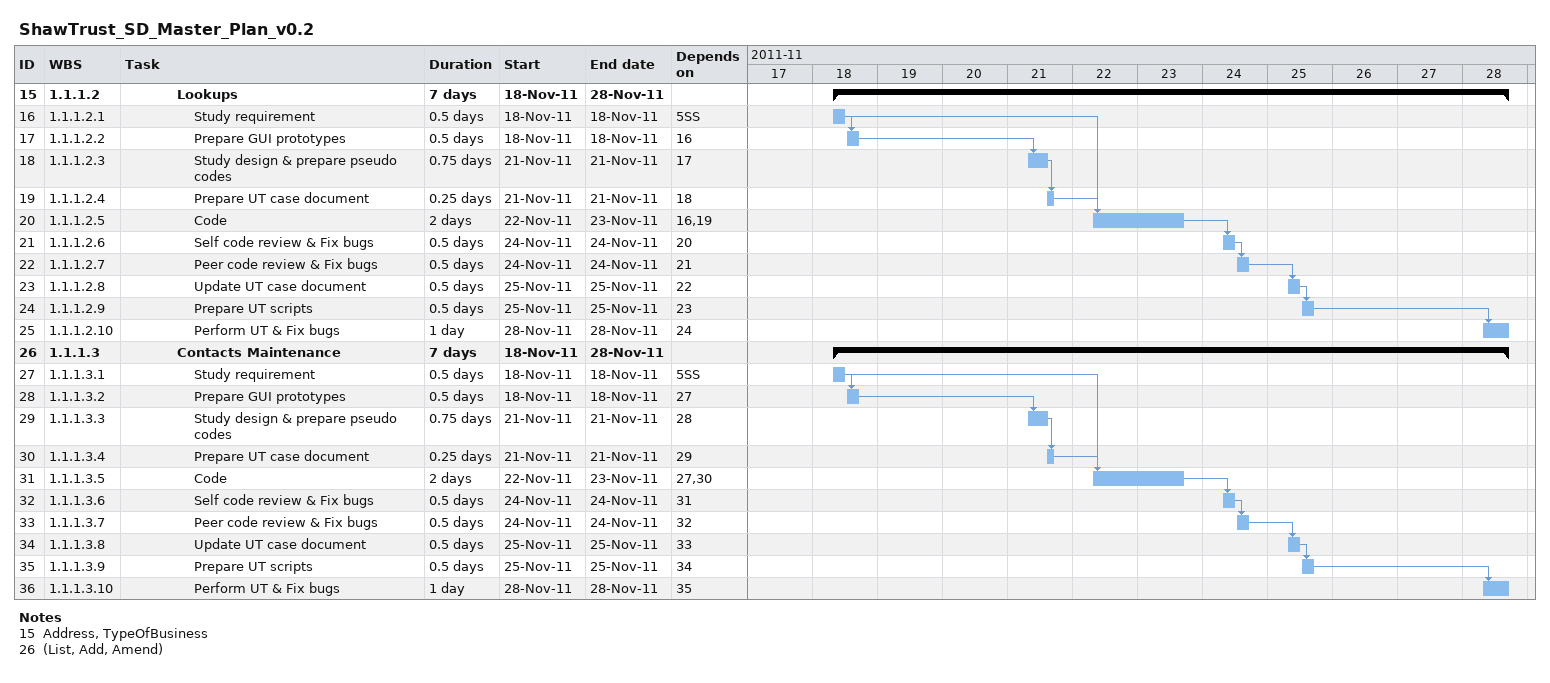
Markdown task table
ShawTrust_SD_Master_Plan_v0.2

| ID | WBS | Task | Duration | Start | Finish | Predecessors |
|---|---|---|---|---|---|---|
| 15 | 1.1.1.2 | **Lookups** | 7d | 2011-11-18 | 2011-11-28 |  |
| 16 | 1.1.1.2.1 | Study requirement | 0.5d | 2011-11-18 | 2011-11-18 | 5SS |
| 17 | 1.1.1.2.2 | Prepare GUI prototypes | 0.5d | 2011-11-18 | 2011-11-18 | 16 |
| 18 | 1.1.1.2.3 | Study design & prepare pseudo codes | 0.75d | 2011-11-21 | 2011-11-21 | 17 |
| 19 | 1.1.1.2.4 | Prepare UT case document | 0.25d | 2011-11-21 | 2011-11-21 | 18 |
| 20 | 1.1.1.2.5 | Code | 2d | 2011-11-22 | 2011-11-23 | 16, 19 |
| 21 | 1.1.1.2.6 | Self code review & Fix bugs | 0.5d | 2011-11-24 | 2011-11-24 | 20 |
| 22 | 1.1.1.2.7 | Peer code review & Fix bugs | 0.5d | 2011-11-24 | 2011-11-24 | 21 |
| 23 | 1.1.1.2.8 | Update UT case document | 0.5d | 2011-11-25 | 2011-11-25 | 22 |
| 24 | 1.1.1.2.9 | Prepare UT scripts | 0.5d | 2011-11-25 | 2011-11-25 | 23 |
| 25 | 1.1.1.2.10 | Perform UT & Fix bugs | 1d | 2011-11-28 | 2011-11-28 | 24 |
| 26 | 1.1.1.3 | **Contacts Maintenance** | 7d | 2011-11-18 | 2011-11-28 |  |
| 27 | 1.1.1.3.1 | Study requirement | 0.5d | 2011-11-18 | 2011-11-18 | 5SS |
| 28 | 1.1.1.3.2 | Prepare GUI prototypes | 0.5d | 2011-11-18 | 2011-11-18 | 27 |
| 29 | 1.1.1.3.3 | Study design & prepare pseudo codes | 0.75d | 2011-11-21 | 2011-11-21 | 28 |
| 30 | 1.1.1.3.4 | Prepare UT case document | 0.25d | 2011-11-21 | 2011-11-21 | 29 |
| 31 | 1.1.1.3.5 | Code | 2d | 2011-11-22 | 2011-11-23 | 27, 30 |
| 32 | 1.1.1.3.6 | Self code review & Fix bugs | 0.5d | 2011-11-24 | 2011-11-24 | 31 |
| 33 | 1.1.1.3.7 | Peer code review & Fix bugs | 0.5d | 2011-11-24 | 2011-11-24 | 32 |
| 34 | 1.1.1.3.8 | Update UT case document | 0.5d | 2011-11-25 | 2011-11-25 | 33 |
| 35 | 1.1.1.3.9 | Prepare UT scripts | 0.5d | 2011-11-25 | 2011-11-25 | 34 |
| 36 | 1.1.1.3.10 | Perform UT & Fix bugs | 1d | 2011-11-28 | 2011-11-28 | 35 |

Notes
- 15: Address, TypeOfBusiness
- 26: (List, Add, Amend)
